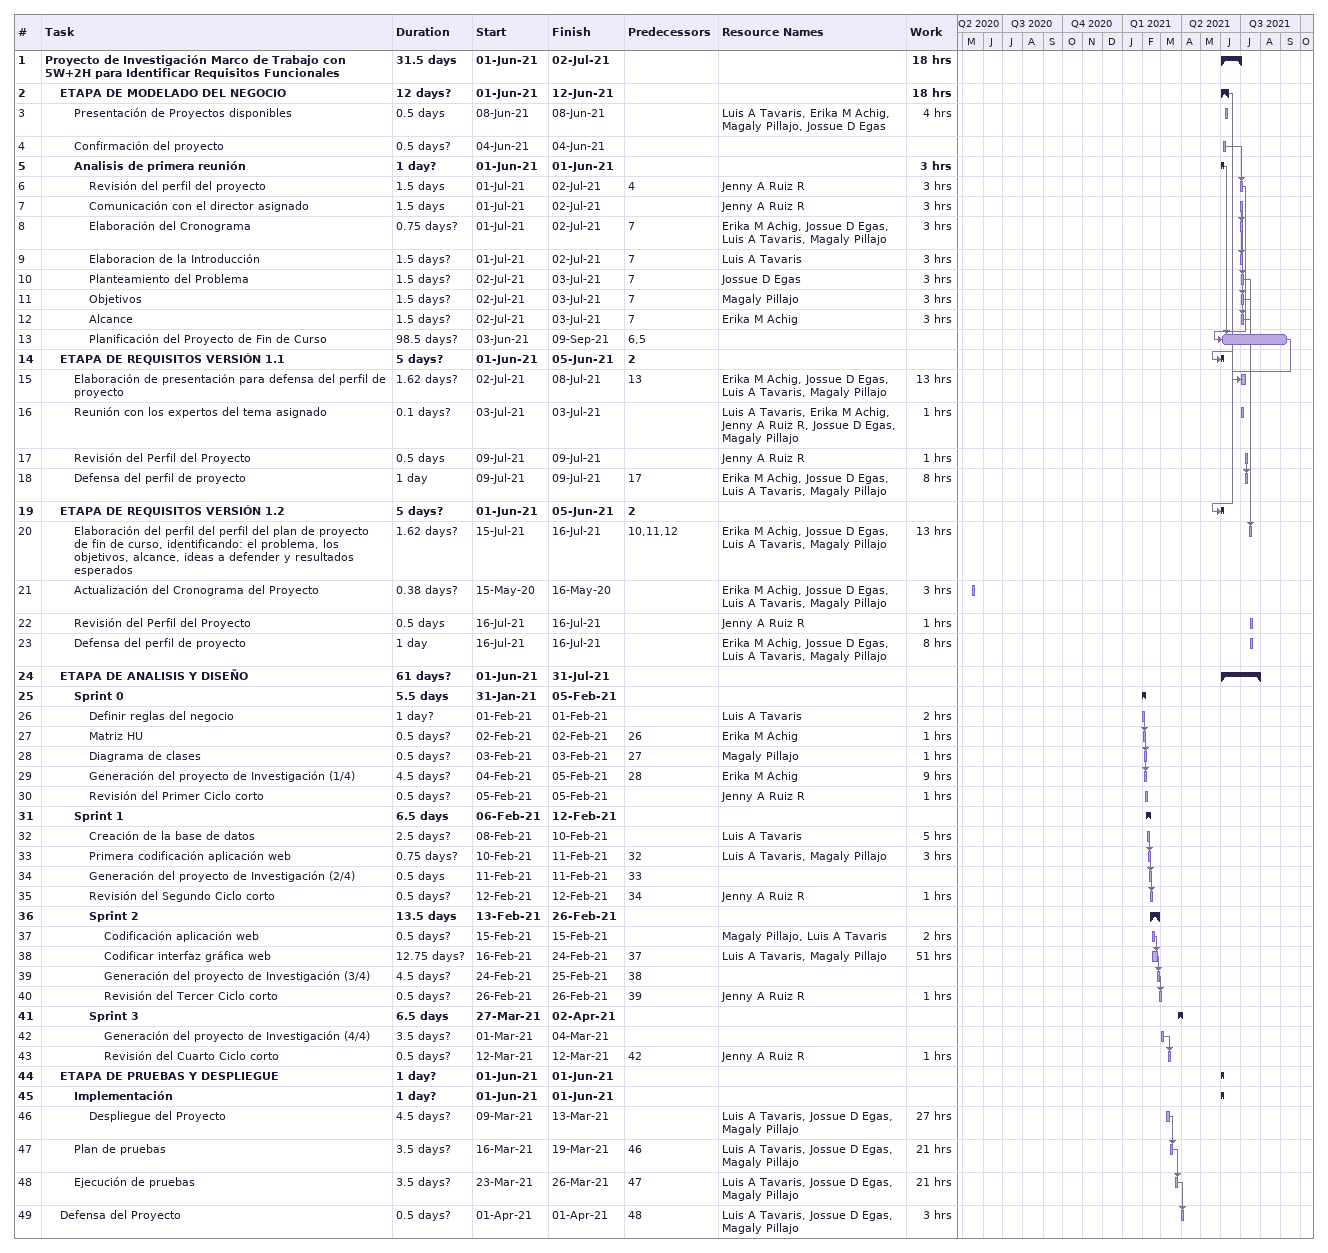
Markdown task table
| ID | Level | Task | Duration | Start | Finish | Predecessors | Resources | Work (h) |
|---|---|---|---|---|---|---|---|---|
| 1 | 1 | **Proyecto de Investigación Marco de Trabajo con 5W+2H para Identificar Requisitos Funcionales** | 31.5d | 2021-06-01 | 2021-07-02 |  |  | 18 |
| 2 | 2 | **ETAPA DE MODELADO DEL NEGOCIO** | 12d? | 2021-06-01 | 2021-06-12 |  |  | 18 |
| 3 | 3 | Presentación de Proyectos disponibles | 0.5d | 2021-06-08 | 2021-06-08 |  | Luis A Tavaris, Erika M Achig, Magaly Pillajo, Jossue D Egas | 4 |
| 4 | 3 | Confirmación del proyecto | 0.5d? | 2021-06-04 | 2021-06-04 |  |  |  |
| 5 | 3 | **Analisis de primera reunión** | 1d? | 2021-06-01 | 2021-06-01 |  |  | 3 |
| 6 | 4 | Revisión del perfil del proyecto | 1.5d | 2021-07-01 | 2021-07-02 | 4 | Jenny A Ruiz R | 3 |
| 7 | 4 | Comunicación con el director asignado | 1.5d | 2021-07-01 | 2021-07-02 |  | Jenny A Ruiz R | 3 |
| 8 | 4 | Elaboración del Cronograma | 0.75d? | 2021-07-01 | 2021-07-02 | 7 | Erika M Achig, Jossue D Egas, Luis A Tavaris, Magaly Pillajo | 3 |
| 9 | 4 | Elaboracion de la Introducción | 1.5d? | 2021-07-01 | 2021-07-02 | 7 | Luis A Tavaris | 3 |
| 10 | 4 | Planteamiento del Problema | 1.5d? | 2021-07-02 | 2021-07-03 | 7 | Jossue D Egas | 3 |
| 11 | 4 | Objetivos | 1.5d? | 2021-07-02 | 2021-07-03 | 7 | Magaly Pillajo | 3 |
| 12 | 4 | Alcance | 1.5d? | 2021-07-02 | 2021-07-03 | 7 | Erika M Achig | 3 |
| 13 | 4 | Planificación del Proyecto de Fin de Curso | 98.5d? | 2021-06-03 | 2021-09-09 | 6, 5 |  |  |
| 14 | 2 | **ETAPA DE REQUISITOS VERSIÓN 1.1** | 5d? | 2021-06-01 | 2021-06-05 | 2 |  |  |
| 15 | 3 | Elaboración de presentación para defensa del perfil de proyecto | 1.62d? | 2021-07-02 | 2021-07-08 | 13 | Erika M Achig, Jossue D Egas, Luis A Tavaris, Magaly Pillajo | 13 |
| 16 | 3 | Reunión con los expertos del tema asignado | 0.1d? | 2021-07-03 | 2021-07-03 |  | Luis A Tavaris, Erika M Achig, Jenny A Ruiz R, Jossue D Egas, Magaly Pillajo | 1 |
| 17 | 3 | Revisión del Perfil del Proyecto | 0.5d | 2021-07-09 | 2021-07-09 |  | Jenny A Ruiz R | 1 |
| 18 | 3 | Defensa del perfil de proyecto | 1d | 2021-07-09 | 2021-07-09 | 17 | Erika M Achig, Jossue D Egas, Luis A Tavaris, Magaly Pillajo | 8 |
| 19 | 2 | **ETAPA DE REQUISITOS VERSIÓN 1.2** | 5d? | 2021-06-01 | 2021-06-05 | 2 |  |  |
| 20 | 3 | Elaboración del perfil del perfil del plan de proyecto de fin de curso, identificando: el problema, los objetivos, alcance, ideas a defender y resultados esperados | 1.62d? | 2021-07-15 | 2021-07-16 | 10, 11, 12 | Erika M Achig, Jossue D Egas, Luis A Tavaris, Magaly Pillajo | 13 |
| 21 | 3 | Actualización del Cronograma del Proyecto | 0.38d? | 2020-05-15 | 2020-05-16 |  | Erika M Achig, Jossue D Egas, Luis A Tavaris, Magaly Pillajo | 3 |
| 22 | 3 | Revisión del Perfil del Proyecto | 0.5d | 2021-07-16 | 2021-07-16 |  | Jenny A Ruiz R | 1 |
| 23 | 3 | Defensa del perfil de proyecto | 1d | 2021-07-16 | 2021-07-16 |  | Erika M Achig, Jossue D Egas, Luis A Tavaris, Magaly Pillajo | 8 |
| 24 | 2 | **ETAPA DE ANALISIS Y DISEÑO** | 61d? | 2021-06-01 | 2021-07-31 |  |  |  |
| 25 | 3 | **Sprint 0** | 5.5d | 2021-01-31 | 2021-02-05 |  |  |  |
| 26 | 4 | Definir reglas del negocio | 1d? | 2021-02-01 | 2021-02-01 |  | Luis A Tavaris | 2 |
| 27 | 4 | Matriz HU | 0.5d? | 2021-02-02 | 2021-02-02 | 26 | Erika M Achig | 1 |
| 28 | 4 | Diagrama de clases | 0.5d? | 2021-02-03 | 2021-02-03 | 27 | Magaly Pillajo | 1 |
| 29 | 4 | Generación del proyecto de Investigación (1/4) | 4.5d? | 2021-02-04 | 2021-02-05 | 28 | Erika M Achig | 9 |
| 30 | 4 | Revisión del Primer Ciclo corto | 0.5d? | 2021-02-05 | 2021-02-05 |  | Jenny A Ruiz R | 1 |
| 31 | 3 | **Sprint 1** | 6.5d | 2021-02-06 | 2021-02-12 |  |  |  |
| 32 | 4 | Creación de la base de datos | 2.5d? | 2021-02-08 | 2021-02-10 |  | Luis A Tavaris | 5 |
| 33 | 4 | Primera codificación aplicación web | 0.75d? | 2021-02-10 | 2021-02-11 | 32 | Luis A Tavaris, Magaly Pillajo | 3 |
| 34 | 4 | Generación del proyecto de Investigación (2/4) | 0.5d | 2021-02-11 | 2021-02-11 | 33 |  |  |
| 35 | 4 | Revisión del Segundo Ciclo corto | 0.5d? | 2021-02-12 | 2021-02-12 | 34 | Jenny A Ruiz R | 1 |
| 36 | 4 | **Sprint 2** | 13.5d | 2021-02-13 | 2021-02-26 |  |  |  |
| 37 | 5 | Codificación aplicación web | 0.5d? | 2021-02-15 | 2021-02-15 |  | Magaly Pillajo, Luis A Tavaris | 2 |
| 38 | 5 | Codificar interfaz gráfica web | 12.75d? | 2021-02-16 | 2021-02-24 | 37 | Luis A Tavaris, Magaly Pillajo | 51 |
| 39 | 5 | Generación del proyecto de Investigación (3/4) | 4.5d? | 2021-02-24 | 2021-02-25 | 38 |  |  |
| 40 | 5 | Revisión del Tercer Ciclo corto | 0.5d? | 2021-02-26 | 2021-02-26 | 39 | Jenny A Ruiz R | 1 |
| 41 | 4 | **Sprint 3** | 6.5d | 2021-03-27 | 2021-04-02 |  |  |  |
| 42 | 5 | Generación del proyecto de Investigación (4/4) | 3.5d? | 2021-03-01 | 2021-03-04 |  |  |  |
| 43 | 5 | Revisión del Cuarto Ciclo corto | 0.5d? | 2021-03-12 | 2021-03-12 | 42 | Jenny A Ruiz R | 1 |
| 44 | 2 | **ETAPA DE PRUEBAS Y DESPLIEGUE** | 1d? | 2021-06-01 | 2021-06-01 |  |  |  |
| 45 | 3 | **Implementación** | 1d? | 2021-06-01 | 2021-06-01 |  |  |  |
| 46 | 4 | Despliegue del Proyecto | 4.5d? | 2021-03-09 | 2021-03-13 |  | Luis A Tavaris, Jossue D Egas, Magaly Pillajo | 27 |
| 47 | 3 | Plan de pruebas | 3.5d? | 2021-03-16 | 2021-03-19 | 46 | Luis A Tavaris, Jossue D Egas, Magaly Pillajo | 21 |
| 48 | 3 | Ejecución de pruebas | 3.5d? | 2021-03-23 | 2021-03-26 | 47 | Luis A Tavaris, Jossue D Egas, Magaly Pillajo | 21 |
| 49 | 2 | Defensa del Proyecto | 0.5d? | 2021-04-01 | 2021-04-01 | 48 | Luis A Tavaris, Jossue D Egas, Magaly Pillajo | 3 |
